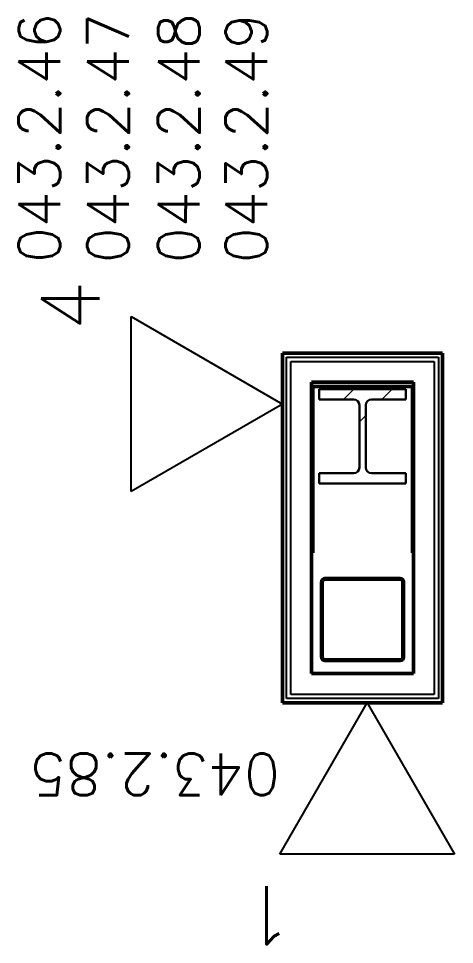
# Model space of a CAD drawing. Header units: inches. Extents: x -460 to 10305, y -938 to 5356.
# Drawn here: x 942.9 to 995.3, y -23.8 to 87.4 of the extents above; entities that cross this region are included whole.
import ezdxf
from ezdxf.enums import TextEntityAlignment as Align

# ---------------------------------------------------------------- set-up
doc = ezdxf.new("R2010")
doc.units = ezdxf.units.IN
doc.header["$MEASUREMENT"] = 0
doc.layers.add('01-0263-G-DWG-BFP-ARCH$0$SP-COLUMNS', color=40, linetype='Continuous', lineweight=13)
doc.layers.add('01-0263-G-DWG-BFP-ARCH$0$SP-WALL', color=7, linetype='Continuous')
doc.layers.add('T-Comm-E', color=1, linetype='Continuous')
doc.styles.add('3-32', font='SIMPLEX.shx', dxfattribs={"height": 9})

# ---------------------------------------------------------------- blocks, each defined once
blk = doc.blocks.new('01-0263-G-DWG-BFP-ARCH$0$W-Wide Flange-Column - W10X112-233644-GROUND FLOOR - PROPOSED')
at = {"layer": '01-0263-G-DWG-BFP-ARCH$0$SP-COLUMNS', "lineweight": 9}
h = blk.add_hatch(dxfattribs=at)
h.set_pattern_fill('FP_85', color=256, style=0, pattern_type=2)
h.set_pattern_definition([(45, (-275.4, 685.028), (-9.50352, 9.50352), []), (45, (-275.4, 699.428), (-9.50352, 9.50352), [])])
h.paths.add_polyline_path([(5.21, -5.68), (5.21, -4.43), (1.07, -4.43), (0.58, -4.23), (0.38, -3.74), (0.38, 3.74), (0.58, 4.23), (1.07, 4.43), (5.21, 4.43), (5.21, 5.68), (-5.21, 5.68), (-5.21, 4.43), (-1.07, 4.43), (-0.58, 4.23), (-0.38, 3.74), (-0.38, -3.74), (-0.58, -4.23), (-1.07, -4.43), (-5.21, -4.43), (-5.21, -5.68)], flags=0)
at = {"layer": '01-0263-G-DWG-BFP-ARCH$0$SP-COLUMNS', "lineweight": 30}
for p, q in [((5.21, 5.68), (-5.21, 5.68)), ((-5.21, 5.68), (-5.21, 4.43)), ((5.21, 4.43), (5.21, 5.68)), ((-5.21, 4.43), (-1.07, 4.43)), ((-0.38, 3.74), (-0.38, -3.74)), ((0.38, -3.74), (0.38, 3.74)), ((1.07, 4.43), (5.21, 4.43)), ((-1.07, -4.43), (-5.21, -4.43)), ((-5.21, -4.43), (-5.21, -5.68)), ((5.21, -4.43), (1.07, -4.43)), ((5.21, -5.68), (5.21, -4.43)), ((-5.21, -5.68), (5.21, -5.68))]:
    blk.add_line(p, q, dxfattribs=at)
for centre, start, end in [((-1.07, 3.74), 0, 90), ((1.07, 3.74), 90, 180), ((-1.07, -3.74), 270, 0), ((1.07, -3.74), 180, 270)]:
    blk.add_arc(centre, 0.688, start, end, dxfattribs=at)
blk = doc.blocks.new('01-0263-G-DWG-BFP-ARCH$0$HSS-Hollow Structural Section-Column - HSS10X10X_250-1986346-GROUND FLOOR - PROPOSED')
at = {"layer": '01-0263-G-DWG-BFP-ARCH$0$SP-COLUMNS', "lineweight": 9}
h = blk.add_hatch(dxfattribs=at)
h.set_pattern_fill('FP_95', color=256, style=0, pattern_type=2)
h.set_pattern_definition([(45, (-275.4, 707.028), (-9.50352, 9.50352), []), (45, (-275.4, 721.428), (-9.50352, 9.50352), [])])
h.paths.add_polyline_path([(-4.53, -5), (4.53, -5), (4.86, -4.86), (5, -4.53), (5, 4.53), (4.86, 4.86), (4.53, 5), (-4.53, 5), (-4.86, 4.86), (-5, 4.53), (-5, -4.53), (-4.86, -4.86)], flags=0)
h.paths.add_polyline_path([(-4.53, -4.77), (-4.7, -4.7), (-4.77, -4.53), (-4.77, 4.53), (-4.7, 4.7), (-4.53, 4.77), (4.53, 4.77), (4.7, 4.7), (4.77, 4.53), (4.77, -4.53), (4.7, -4.7), (4.53, -4.77)], flags=0)
at = {"layer": '01-0263-G-DWG-BFP-ARCH$0$SP-COLUMNS', "lineweight": 30}
for p, q in [((-5, 4.53), (-5, -4.53)), ((-4.77, -4.53), (-4.77, 4.53)), ((4.53, 5), (-4.53, 5)), ((-4.53, 4.77), (4.53, 4.77)), ((4.77, 4.53), (4.77, -4.53)), ((5, -4.53), (5, 4.53)), ((4.53, -4.77), (-4.53, -4.77)), ((-4.53, -5), (4.53, -5))]:
    blk.add_line(p, q, dxfattribs=at)
for centre, radius, start, end in [((-4.53, 4.53), 0.466, 90, 180), ((-4.53, 4.53), 0.233, 90, 180), ((4.53, 4.53), 0.466, 360, 90), ((4.53, 4.53), 0.233, 0, 90), ((-4.53, -4.53), 0.466, 180, 270), ((-4.53, -4.53), 0.233, 180, 270), ((4.53, -4.53), 0.233, 270, 360), ((4.53, -4.53), 0.466, 270, 360)]:
    blk.add_arc(centre, radius, start, end, dxfattribs=at)
blk = doc.blocks.new('01-0263-G-DWG-BFP-ARCH', base_point=(1295.16, 1352.86))
at = {"layer": '01-0263-G-DWG-BFP-ARCH$0$SP-WALL', "lineweight": 50}
for p, q in [((2269.53, 1396.86), (2269.53, 1372.86)), ((2288.78, 1396.86), (2269.53, 1396.86)), ((2288.78, 1372.86), (2288.78, 1396.86)), ((2273.03, 1372.86), (2273.03, 1393.36)), ((2273.03, 1393.36), (2285.28, 1393.36)), ((2285.28, 1393.36), (2285.28, 1372.86)), ((2285.16, 1392.86), (2273.16, 1392.86)), ((2273.16, 1392.86), (2273.16, 1372.86)), ((2285.16, 1372.86), (2285.16, 1392.86)), ((2269.53, 1372.95), (2269.53, 1354.86)), ((2273.03, 1358.36), (2273.03, 1372.95)), ((2285.28, 1372.95), (2285.28, 1358.36)), ((2288.78, 1354.86), (2288.78, 1372.95)), ((2285.28, 1358.36), (2273.03, 1358.36)), ((2269.53, 1354.86), (2288.78, 1354.86))]:
    blk.add_line(p, q, dxfattribs=at)
at = {"layer": '01-0263-G-DWG-BFP-ARCH$0$SP-WALL'}
for p, q in [((2270.03, 1372.86), (2270.03, 1396.36)), ((2270.03, 1396.36), (2288.28, 1396.36)), ((2270.53, 1372.86), (2270.53, 1395.86)), ((2270.53, 1395.86), (2287.78, 1395.86)), ((2287.78, 1395.86), (2287.78, 1372.86)), ((2288.28, 1396.36), (2288.28, 1372.86)), ((2270.03, 1355.36), (2270.03, 1372.95)), ((2270.53, 1355.86), (2270.53, 1372.95)), ((2287.78, 1372.95), (2287.78, 1355.86)), ((2288.28, 1372.95), (2288.28, 1355.36)), ((2287.78, 1355.86), (2270.53, 1355.86)), ((2288.28, 1355.36), (2270.03, 1355.36))]:
    blk.add_line(p, q, dxfattribs=at)
at = {"layer": '01-0263-G-DWG-BFP-ARCH$0$SP-COLUMNS'}
for name, p in [('01-0263-G-DWG-BFP-ARCH$0$W-Wide Flange-Column - W10X112-233644-GROUND FLOOR - PROPOSED', (2279.16, 1386.86)), ('01-0263-G-DWG-BFP-ARCH$0$HSS-Hollow Structural Section-Column - HSS10X10X_250-1986346-GROUND FLOOR - PROPOSED', (2279.16, 1364.86))]:
    blk.add_blockref(name, p, dxfattribs=at)
blk = doc.blocks.new('DATA(4)')
for p, q in [((0, 0), (-10.5, 18.19)), ((-10.5, 18.19), (10.5, 18.19)), ((10.5, 18.19), (0, 0))]:
    blk.add_line(p, q)
at = {"insert": (8.78, 29.02), "char_height": 7, "width": 11.7808, "attachment_point": 1, "style": '3-32'}
blk.add_mtext('4', dxfattribs=at)
at = {"style": '3-32', "flags": 1}
for tag, p in [('RM_NUMBER', (67.72, 160.67)), ('UTP_CATEGORY', (67.72, 147.29)), ('QUANTITY_UTP', (67.72, 134.17)), ('WIRELESS_OUTLET_LOCATION', (67.72, 121.15)), ('TELECOMM_ROOM', (67.72, 107.29)), ('QTY_COAX', (66.97, 80.82)), ('POS_5', (193.08, 44.05)), ('POS_6', (193.09, 36.34))]:
    blk.add_attdef(tag, p, '', height=5, dxfattribs=at)
at = {"flags": 1}
blk.add_attdef('WO_NUMBER', text='', height=5, dxfattribs=at).set_placement((70.08, 65.95), align=Align.BOTTOM_LEFT)
at = {"style": '3-32'}
for tag, p in [('POS_1', (16.93, 26.74)), ('POS_2', (16.93, 18.49)), ('POS_3', (16.93, 9.99)), ('POS_4', (16.93, 1.87))]:
    blk.add_attdef(tag, p, '', height=5, dxfattribs=at)
blk = doc.blocks.new('DATA(1)')
for p, q in [((0, 0), (-10.5, 18.19)), ((-10.5, 18.19), (10.5, 18.19)), ((10.5, 18.19), (0, 0))]:
    blk.add_line(p, q)
at = {"insert": (8.78, 29.02), "char_height": 7, "width": 11.7808, "attachment_point": 1, "style": '3-32'}
blk.add_mtext('1', dxfattribs=at)
at = {"style": '3-32'}
for tag, p, flags in [('RM_NUMBER', (101.74, 125.6), 1), ('UTP_CATEGORY', (101.74, 112.22), 1), ('QUANTITY_UTP', (101.74, 99.1), 1), ('WIRELESS_OUTLET_LOCATION', (101.74, 86.08), 1), ('TELECOMM_ROOM', (101.74, 72.22), 1), ('QTY_COAX', (100.28, 43.9), 1), ('POS_2', (219.36, 22.77), 1), ('POS_3', (219.36, 14.4), 1), ('POS_1', (10.5, 6.09), 4), ('POS_4', (219.36, 6.02), 1), ('POS_5', (219.36, -2.1), 1), ('POS_6', (219.36, -10.6), 1)]:
    blk.add_attdef(tag, p, '', height=5, dxfattribs=dict(at, flags=flags))
at = {"flags": 1}
blk.add_attdef('WO_NUMBER', text='', height=5, dxfattribs=at).set_placement((99.44, 26.76), align=Align.BOTTOM_LEFT)

msp = doc.modelspace()

# ---------------------------------------------------------------- block references
msp.add_blockref('01-0263-G-DWG-BFP-ARCH', (0.26, 3.26))

# ---------------------------------------------------------------- next in the draw order: block references
at = {"layer": 'T-Comm-E', "rotation": 89.96618336845756}
msp.add_blockref('DATA(4)', (974.64, 41.13), dxfattribs=at).add_auto_attribs({'POS_1': '043.2.46', 'POS_2': '043.2.47', 'POS_3': '043.2.48', 'POS_4': '043.2.49'})
at = {"layer": 'T-Comm-E'}
ref = msp.add_blockref('DATA(1)', (984.81, 5.26), dxfattribs=dict(at, rotation=180))
ref.add_attrib('POS_1', '043.2.85', (974.31, -0.83), dxfattribs={"layer": '0', "height": 5, "rotation": 180, "style": '3-32'})

doc.saveas('drawing.dxf')
